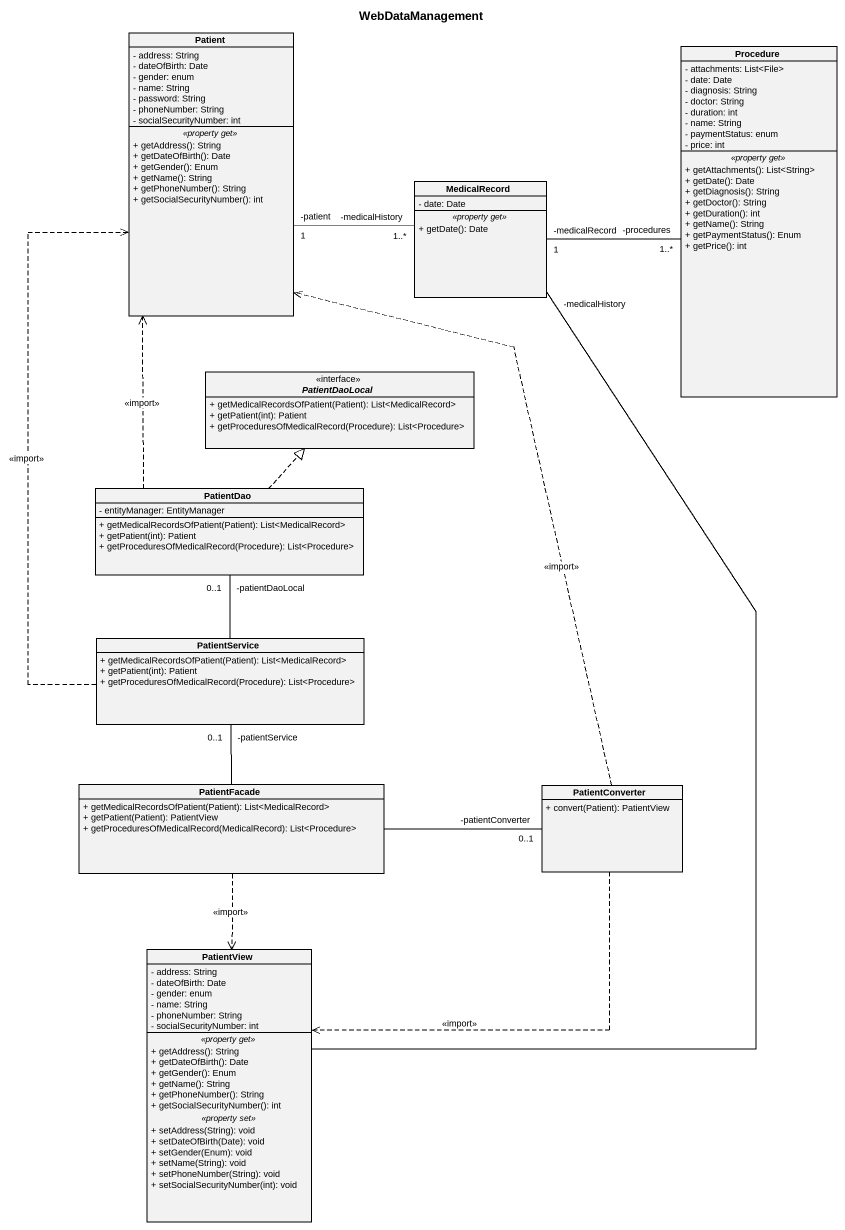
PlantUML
@startuml
title WebDataManagement
hide circle
hide empty members
skinparam classAttributeIconSize 0
class Patient {
  - address: String
  - dateOfBirth: Date
  - gender: enum
  - name: String
  - password: String
  - phoneNumber: String
  - socialSecurityNumber: int
  .. <<property get>> ..
  + getAddress(): String
  + getDateOfBirth(): Date
  + getGender(): Enum
  + getName(): String
  + getPhoneNumber(): String
  + getSocialSecurityNumber(): int
}
class Procedure {
  - attachments: List<File>
  - date: Date
  - diagnosis: String
  - doctor: String
  - duration: int
  - name: String
  - paymentStatus: enum
  - price: int
  .. <<property get>> ..
  + getAttachments(): List<String>
  + getDate(): Date
  + getDiagnosis(): String
  + getDoctor(): String
  + getDuration(): int
  + getName(): String
  + getPaymentStatus(): Enum
  + getPrice(): int
}
class MedicalRecord {
  - date: Date
  .. <<property get>> ..
  + getDate(): Date
}
interface PatientDaoLocal <<interface>> {
  + getMedicalRecordsOfPatient(Patient): List<MedicalRecord>
  + getPatient(int): Patient
  + getProceduresOfMedicalRecord(Procedure): List<Procedure>
}
class PatientDao {
  - entityManager: EntityManager
  + getMedicalRecordsOfPatient(Patient): List<MedicalRecord>
  + getPatient(int): Patient
  + getProceduresOfMedicalRecord(Procedure): List<Procedure>
}
class PatientService {
  + getMedicalRecordsOfPatient(Patient): List<MedicalRecord>
  + getPatient(int): Patient
  + getProceduresOfMedicalRecord(Procedure): List<Procedure>
}
class PatientFacade {
  + getMedicalRecordsOfPatient(Patient): List<MedicalRecord>
  + getPatient(Patient): PatientView
  + getProceduresOfMedicalRecord(MedicalRecord): List<Procedure>
}
class PatientConverter {
  + convert(Patient): PatientView
}
class PatientView {
  - address: String
  - dateOfBirth: Date
  - gender: enum
  - name: String
  - phoneNumber: String
  - socialSecurityNumber: int
  .. <<property get>> ..
  + getAddress(): String
  + getDateOfBirth(): Date
  + getGender(): Enum
  + getName(): String
  + getPhoneNumber(): String
  + getSocialSecurityNumber(): int
  .. <<property set>> ..
  + setAddress(String): void
  + setDateOfBirth(Date): void
  + setGender(Enum): void
  + setName(String): void
  + setPhoneNumber(String): void
  + setSocialSecurityNumber(int): void
}
Patient "-patient\n1" -right- "-medicalHistory\n1..*" MedicalRecord
Procedure "-procedures\n1..*" -left- "-medicalRecord\n1" MedicalRecord
MedicalRecord "-medicalHistory" -- PatientView
PatientDao .up.> Patient : <<import>>
PatientDao .up.|> PatientDaoLocal
PatientDao "-patientDaoLocal\n0..1" -- PatientService
PatientService .up.> Patient : <<import>>
PatientService "-patientService\n0..1" -- PatientFacade
PatientFacade -right- "-patientConverter\n0..1" PatientConverter
PatientFacade ..> PatientView : <<import>>
PatientConverter .up.> Patient : <<import>>
PatientConverter ..> PatientView : <<import>>
@enduml
